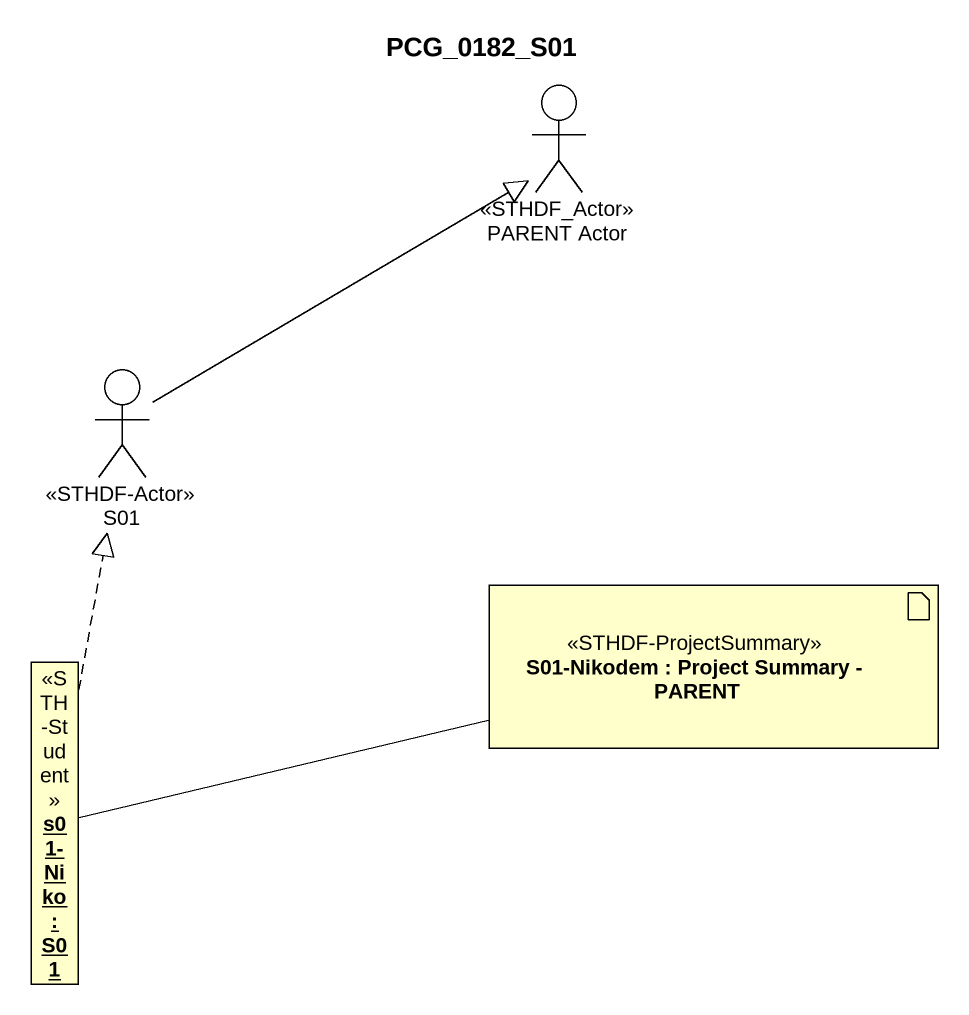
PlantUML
@startuml
title PCG_0182_S01
allowmixing
hide circle
hide empty members
actor "PARENT Actor" as PARENT_Actor <<STHDF_Actor>>
actor S01 <<STHDF-Actor>>
artifact "S01-Nikodem : Project Summary - PARENT" as S01_Nikodem <<STHDF-ProjectSummary>>
object "s01-Niko : S01" as s01_Niko <<STH-Student>>
S01 -up-|> PARENT_Actor
S01_Nikodem -left- s01_Niko
s01_Niko .up.|> S01
@enduml
